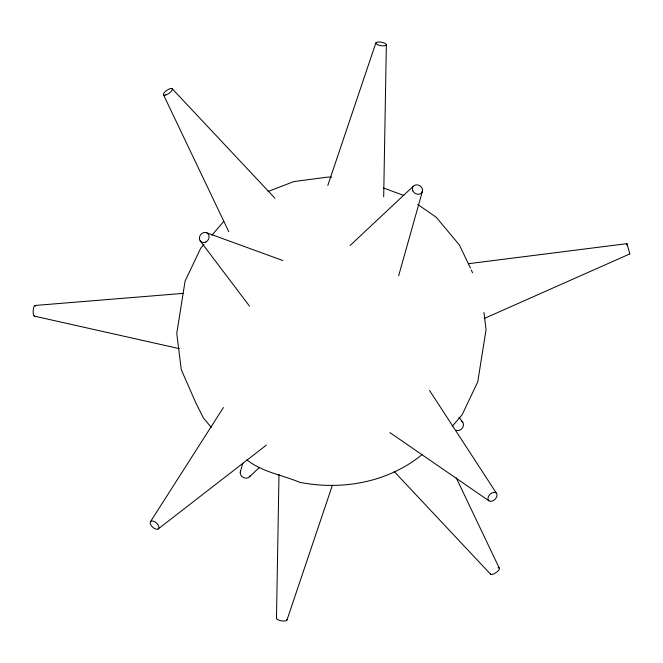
<?xml version="1.0" encoding="UTF-8"?>
<svg xmlns="http://www.w3.org/2000/svg" width="663" height="663" viewBox="0 0 663 663"><rect width="100%" height="100%" fill="white"/><g stroke="black" fill="none" stroke-linecap="round" stroke-linejoin="round"><path stroke-width="0.99" d="M276.479 618.131L278.999 474.451M383.686 196.812L386.347 44.869A5.337 1.757 9.8 0 0 378.888 41.951A5.337 1.757 9.8 0 0 378.067 44.902A5.337 1.757 9.8 0 0 386.347 44.869M468.7 263.675L626.925 243.653L627.099 245.327M484.098 318.555L629.809 253.921L626.925 243.653M240.271 472.197L242.824 463.155M398.637 275.833L422.546 190.803M327.795 185.507L375.855 42.946M286.971 620.054L332.395 485.308M150.443 521.748L223.414 407.53M203.98 244.432L200.698 248.26L185.085 281.112L176.764 333.414L181.272 369.639L196.008 403.27L203.4 417.939L211.331 427.453M211.87 235.241L223.704 221.45M452.265 426.234L462.128 414.74L477.741 381.888L486.062 329.586L483.932 312.48M350.072 245.517L413.339 186.204M249.479 476.796L259.274 467.614M158.15 528.991A5.337 2.826 42.4 0 0 154.927 521.872A5.337 2.826 42.4 0 0 150.592 524.466A5.337 2.826 42.4 0 0 158.15 528.991L266.385 445.113M422.223 454.462C388.369 482.366 342.116 490.686 299.643 482.291C282.057 474.874 261.968 472.081 246.868 459.79M268.001 191.516L293.858 181.563L328.608 176.996L331.657 177.328M35.006 305.469L183.013 293.394M34.285 316.118L179.292 348.639M206.5 232.721L282.861 260.534M383.57 188.027L403.858 195.452M389.885 432.583L488.996 500.847M417.649 204.386L436.279 217.307L459.426 245.061L470.498 268.142M629.809 253.921L629.444 253.357M172.198 88.743L274.946 198.196M394.253 471.6L490.62 574.257M458.987 417.276L462.691 422.174M200.135 240.826L249.512 306.132M429.516 390.416L496.628 493.521A5.337 3.547 -44.3 0 1 492.079 501.145A5.337 3.547 -44.3 0 1 488.78 495.874A5.337 3.547 -44.3 0 1 496.628 493.521M456.202 477.783L499.463 568.473M163.363 94.527L228.76 231.652M471.318 270.007L472.545 272.808M286.913 619.582A5.337 1.757 9.8 0 1 281.253 620.8A5.337 1.757 9.8 0 1 276.778 617.725M250.133 475.819A5.337 4.5 31.2 0 1 243.478 477.534A5.337 4.5 31.2 0 1 240.603 471.053M461.879 421.287A5.337 4.583 -53.5 0 1 462.559 427.784A5.337 4.583 -53.5 0 1 456.326 430.279M34.675 315.953A5.337 1.45 -86 0 1 33.249 310.044A5.337 1.45 -86 0 1 35.678 306.207M497.988 567.801A5.337 1.84 -34.3 0 1 496.86 572.02A5.337 1.84 -34.3 0 1 490.413 573.818M205.696 242.094A5.337 4.583 -53.5 0 0 207.544 233.318A5.337 4.583 -53.5 0 0 199.497 237.13A5.337 4.583 -53.5 0 0 205.696 242.094M412.759 190.778A5.337 4.5 31.2 0 0 421.577 192.925A5.337 4.5 31.2 0 0 418.046 184.994A5.337 4.5 31.2 0 0 412.759 190.778M165.8 94.966A5.337 1.84 -34.3 0 0 172.405 89.182A5.337 1.84 -34.3 0 0 165.443 91.419A5.337 1.84 -34.3 0 0 165.8 94.966"/></g></svg>
